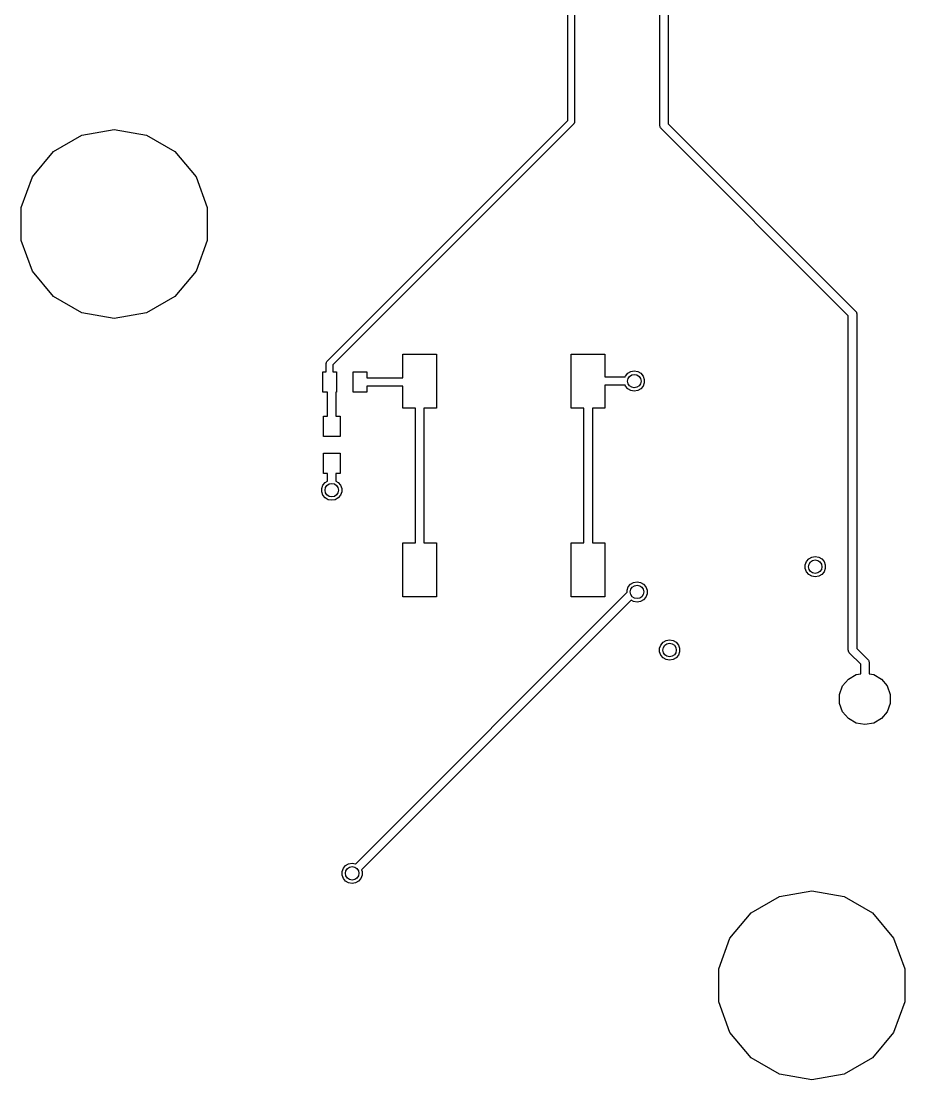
# Model space of a CAD drawing. Extents: x 85.4 to 167.1, y -165.3 to -88.8.
# Drawn here: x 88.17 to 114.4, y -164.33 to -132.92 of the extents above; entities that cross this region are included whole.
import ezdxf

# ---------------------------------------------------------------- set-up
doc = ezdxf.new("R2010")
doc.units = 0
doc.header["$MEASUREMENT"] = 0
doc.layers.add('BLACK', color=7, linetype='CONTINUOUS')

msp = doc.modelspace()

# ---------------------------------------------------------------- linework, layer by layer
at = {"layer": 'Black'}
for p, q in [((107.13, -136.014), (107.13, -117.254)), ((107.38, -117.202), (107.38, -135.963)), ((104.397, -135.862), (104.397, -128.18)), ((104.597, -128.18), (104.597, -135.903)), ((97.2552, -143.003), (104.397, -135.862)), ((104.567, -135.974), (97.4259, -143.116)), ((104.57, -135.97), (104.567, -135.974)), ((104.573, -135.968), (104.57, -135.97)), ((104.58, -135.956), (104.573, -135.968)), ((104.587, -135.946), (104.58, -135.956)), ((104.589, -135.941), (104.587, -135.946)), ((104.591, -135.938), (104.589, -135.941)), ((104.593, -135.925), (104.591, -135.938)), ((104.596, -135.912), (104.593, -135.925)), ((104.597, -135.903), (104.596, -135.908)), ((104.596, -135.908), (104.596, -135.912)), ((107.38, -135.963), (112.937, -141.519)), ((89.1292, -136.789), (89.9727, -136.302)), ((89.9727, -136.302), (90.932, -136.133)), ((90.932, -136.133), (91.8913, -136.302)), ((91.8913, -136.302), (92.7348, -136.789)), ((107.131, -136.02), (107.13, -136.014)), ((107.131, -136.025), (107.131, -136.02)), ((107.135, -136.041), (107.131, -136.025)), ((107.138, -136.057), (107.135, -136.041)), ((107.14, -136.062), (107.138, -136.057)), ((107.142, -136.067), (107.14, -136.062)), ((107.151, -136.081), (107.142, -136.067)), ((107.159, -136.095), (107.151, -136.081)), ((107.164, -136.098), (107.159, -136.095)), ((107.167, -136.103), (107.164, -136.098)), ((112.723, -141.659), (107.167, -136.103)), ((88.5031, -137.536), (89.1292, -136.789)), ((92.7348, -136.789), (93.3609, -137.536)), ((88.1699, -138.451), (88.5031, -137.536)), ((93.3609, -137.536), (93.6941, -138.451)), ((88.1699, -139.425), (88.1699, -138.451)), ((93.6941, -138.451), (93.6941, -139.425)), ((88.5031, -140.34), (88.1699, -139.425)), ((93.6941, -139.425), (93.3609, -140.34)), ((89.1292, -141.087), (88.5031, -140.34)), ((93.3609, -140.34), (92.7348, -141.087)), ((89.9727, -141.574), (89.1292, -141.087)), ((92.7348, -141.087), (91.8913, -141.574)), ((90.932, -141.743), (89.9727, -141.574)), ((91.8913, -141.574), (90.932, -141.743)), ((112.723, -151.581), (112.723, -141.659)), ((112.937, -141.519), (112.94, -141.524)), ((112.94, -141.524), (112.944, -141.527)), ((112.944, -141.527), (112.952, -141.541)), ((112.952, -141.541), (112.962, -141.555)), ((112.962, -141.555), (112.963, -141.56)), ((112.963, -141.56), (112.966, -141.565)), ((112.966, -141.565), (112.969, -141.581)), ((112.969, -141.581), (112.973, -141.597)), ((112.973, -141.597), (112.972, -141.602)), ((112.972, -141.602), (112.973, -141.607)), ((112.973, -141.607), (112.973, -151.53)), ((99.5003, -143.499), (99.5003, -142.798)), ((99.5003, -142.798), (100.5, -142.798)), ((100.5, -142.798), (100.5, -144.398)), ((104.5, -144.398), (104.5, -142.798)), ((104.5, -142.798), (105.5, -142.798)), ((105.5, -142.798), (105.5, -143.473)), ((97.2259, -143.074), (97.2267, -143.07)), ((97.2259, -143.324), (97.2259, -143.074)), ((97.2263, -143.065), (97.2297, -143.053)), ((97.2267, -143.07), (97.2263, -143.065)), ((97.2297, -143.053), (97.232, -143.04)), ((97.232, -143.04), (97.2342, -143.036)), ((97.2342, -143.036), (97.2353, -143.032)), ((97.2353, -143.032), (97.2428, -143.021)), ((97.2428, -143.021), (97.2493, -143.01)), ((97.2493, -143.01), (97.2527, -143.007)), ((97.2527, -143.007), (97.2552, -143.003)), ((97.4259, -143.116), (97.4259, -143.324)), ((97.1259, -143.924), (97.1259, -143.324)), ((97.1259, -143.324), (97.2259, -143.324)), ((97.4259, -143.324), (97.5259, -143.324)), ((97.5259, -143.324), (97.5259, -143.924)), ((98.0259, -143.924), (98.0259, -143.324)), ((98.0259, -143.324), (98.4259, -143.324)), ((98.4259, -143.324), (98.4259, -143.499)), ((98.4259, -143.499), (99.5003, -143.499)), ((105.5, -143.473), (105.75, -143.473)), ((105.75, -143.473), (105.756, -143.474)), ((105.756, -143.474), (105.761, -143.473)), ((105.756, -143.474), (105.756, -143.474)), ((105.761, -143.473), (105.763, -143.474)), ((105.763, -143.474), (106.101, -143.474)), ((106.101, -143.474), (106.11, -143.448)), ((106.11, -143.448), (106.178, -143.368)), ((106.178, -143.368), (106.268, -143.316)), ((106.268, -143.316), (106.371, -143.298)), ((106.371, -143.298), (106.474, -143.316)), ((106.474, -143.316), (106.565, -143.368)), ((106.565, -143.368), (106.632, -143.448)), ((106.632, -143.448), (106.668, -143.547)), ((106.668, -143.547), (106.668, -143.651)), ((99.5003, -143.749), (98.4259, -143.749)), ((98.4259, -143.749), (98.4259, -143.924)), ((99.5003, -144.398), (99.5003, -143.749)), ((105.739, -143.723), (105.5, -143.723)), ((105.5, -143.723), (105.5, -144.398)), ((105.74, -143.723), (105.739, -143.723)), ((105.745, -143.723), (105.74, -143.723)), ((105.746, -143.723), (105.745, -143.723)), ((105.751, -143.724), (105.746, -143.723)), ((106.101, -143.724), (105.751, -143.724)), ((106.11, -143.749), (106.101, -143.724)), ((106.178, -143.829), (106.11, -143.749)), ((106.268, -143.882), (106.178, -143.829)), ((106.565, -143.829), (106.474, -143.882)), ((106.632, -143.749), (106.565, -143.829)), ((106.668, -143.651), (106.632, -143.749)), ((97.2648, -143.924), (97.1259, -143.924)), ((97.2648, -144.639), (97.2648, -143.924)), ((97.5259, -143.924), (97.5148, -143.924)), ((97.5148, -143.924), (97.5148, -144.639)), ((98.4259, -143.924), (98.0259, -143.924)), ((106.371, -143.9), (106.268, -143.882)), ((106.474, -143.882), (106.371, -143.9)), ((99.8753, -144.398), (99.5003, -144.398)), ((99.8753, -144.648), (99.8753, -144.398)), ((100.5, -144.398), (100.125, -144.398)), ((100.125, -144.398), (100.125, -144.648)), ((104.875, -144.398), (104.5, -144.398)), ((104.875, -144.648), (104.875, -144.398)), ((105.5, -144.398), (105.125, -144.398)), ((105.125, -144.398), (105.125, -144.648)), ((97.1398, -145.239), (97.1398, -144.639)), ((97.1398, -144.639), (97.2648, -144.639)), ((97.5148, -144.639), (97.6398, -144.639)), ((97.6398, -144.639), (97.6398, -145.239)), ((99.8753, -148.398), (99.8753, -144.648)), ((100.125, -144.648), (100.125, -148.398)), ((104.875, -148.398), (104.875, -144.648)), ((105.125, -144.648), (105.125, -148.398)), ((97.6398, -145.239), (97.1398, -145.239)), ((97.1398, -146.339), (97.1398, -145.739)), ((97.1398, -145.739), (97.6398, -145.739)), ((97.6398, -145.739), (97.6398, -146.339)), ((97.2648, -146.339), (97.1398, -146.339)), ((97.2648, -146.564), (97.2648, -146.339)), ((97.6398, -146.339), (97.5148, -146.339)), ((97.5148, -146.339), (97.5148, -146.564)), ((97.0933, -146.782), (97.129, -146.684)), ((97.129, -146.684), (97.1963, -146.604)), ((97.1963, -146.604), (97.2648, -146.564)), ((97.5148, -146.564), (97.5834, -146.604)), ((97.5834, -146.604), (97.6506, -146.684)), ((97.6506, -146.684), (97.6864, -146.782)), ((97.0933, -146.887), (97.0933, -146.782)), ((97.129, -146.985), (97.0933, -146.887)), ((97.1963, -147.065), (97.129, -146.985)), ((97.6506, -146.985), (97.5834, -147.065)), ((97.6864, -146.887), (97.6506, -146.985)), ((97.6864, -146.782), (97.6864, -146.887)), ((97.2869, -147.118), (97.1963, -147.065)), ((97.3898, -147.136), (97.2869, -147.118)), ((97.4928, -147.118), (97.3898, -147.136)), ((97.5834, -147.065), (97.4928, -147.118)), ((99.5003, -149.998), (99.5003, -148.398)), ((99.5003, -148.398), (99.8753, -148.398)), ((100.125, -148.398), (100.5, -148.398)), ((100.5, -148.398), (100.5, -149.998)), ((104.5, -149.998), (104.5, -148.398)), ((104.5, -148.398), (104.875, -148.398)), ((105.125, -148.398), (105.5, -148.398)), ((105.5, -148.398), (105.5, -149.998)), ((111.48, -148.955), (111.547, -148.875)), ((111.547, -148.875), (111.638, -148.823)), ((111.638, -148.823), (111.741, -148.804)), ((111.741, -148.804), (111.844, -148.823)), ((111.844, -148.823), (111.934, -148.875)), ((111.934, -148.875), (112.002, -148.955)), ((111.444, -149.053), (111.48, -148.955)), ((111.444, -149.158), (111.444, -149.053)), ((111.48, -149.256), (111.444, -149.158)), ((112.002, -148.955), (112.037, -149.053)), ((112.037, -149.158), (112.002, -149.256)), ((112.037, -149.053), (112.037, -149.158)), ((111.547, -149.336), (111.48, -149.256)), ((111.638, -149.389), (111.547, -149.336)), ((111.741, -149.407), (111.638, -149.389)), ((111.844, -149.389), (111.741, -149.407)), ((111.934, -149.336), (111.844, -149.389)), ((112.002, -149.256), (111.934, -149.336)), ((106.155, -149.802), (106.191, -149.704)), ((106.155, -149.866), (106.155, -149.802)), ((106.191, -149.704), (106.258, -149.624)), ((106.258, -149.624), (106.349, -149.571)), ((106.349, -149.571), (106.452, -149.553)), ((106.452, -149.553), (106.555, -149.571)), ((106.555, -149.571), (106.645, -149.624)), ((106.645, -149.624), (106.712, -149.704)), ((106.712, -149.704), (106.748, -149.802)), ((106.748, -149.802), (106.748, -149.907)), ((98.0994, -157.922), (106.155, -149.866)), ((106.278, -150.097), (98.2729, -158.102)), ((100.5, -149.998), (99.5003, -149.998)), ((105.5, -149.998), (104.5, -149.998)), ((106.349, -150.137), (106.278, -150.097)), ((106.452, -150.156), (106.349, -150.137)), ((106.555, -150.137), (106.452, -150.156)), ((106.645, -150.085), (106.555, -150.137)), ((106.712, -150.005), (106.645, -150.085)), ((106.748, -149.907), (106.712, -150.005)), ((107.157, -151.429), (107.224, -151.349)), ((107.224, -151.349), (107.315, -151.296)), ((107.315, -151.296), (107.418, -151.278)), ((107.418, -151.278), (107.521, -151.296)), ((107.521, -151.296), (107.611, -151.349)), ((107.611, -151.349), (107.679, -151.429)), ((107.121, -151.527), (107.157, -151.429)), ((107.121, -151.632), (107.121, -151.527)), ((107.157, -151.73), (107.121, -151.632)), ((107.679, -151.429), (107.714, -151.527)), ((107.714, -151.632), (107.679, -151.73)), ((107.714, -151.527), (107.714, -151.632)), ((112.724, -151.587), (112.723, -151.581)), ((112.724, -151.592), (112.724, -151.587)), ((112.728, -151.608), (112.724, -151.592)), ((112.731, -151.624), (112.728, -151.608)), ((112.734, -151.629), (112.731, -151.624)), ((112.735, -151.634), (112.734, -151.629)), ((112.744, -151.648), (112.735, -151.634)), ((112.753, -151.662), (112.744, -151.648)), ((112.757, -151.665), (112.753, -151.662)), ((112.76, -151.67), (112.757, -151.665)), ((113.092, -152.001), (112.76, -151.67)), ((112.973, -151.53), (113.305, -151.861)), ((107.224, -151.81), (107.157, -151.73)), ((107.315, -151.862), (107.224, -151.81)), ((107.418, -151.881), (107.315, -151.862)), ((107.521, -151.862), (107.418, -151.881)), ((107.611, -151.81), (107.521, -151.862)), ((107.679, -151.73), (107.611, -151.81)), ((113.092, -152.284), (113.092, -152.001)), ((113.305, -151.861), (113.308, -151.866)), ((113.308, -151.866), (113.312, -151.869)), ((113.312, -151.869), (113.321, -151.883)), ((113.321, -151.883), (113.33, -151.897)), ((113.33, -151.897), (113.331, -151.902)), ((113.331, -151.902), (113.334, -151.907)), ((113.334, -151.907), (113.337, -151.923)), ((113.337, -151.923), (113.341, -151.939)), ((113.341, -151.939), (113.341, -151.944)), ((113.341, -151.944), (113.342, -151.95)), ((113.342, -151.95), (113.342, -152.284)), ((112.725, -152.441), (112.955, -152.309)), ((112.955, -152.309), (113.092, -152.284)), ((113.342, -152.284), (113.478, -152.309)), ((113.478, -152.309), (113.708, -152.441)), ((112.463, -152.894), (112.554, -152.645)), ((112.554, -152.645), (112.725, -152.441)), ((113.708, -152.441), (113.879, -152.645)), ((113.879, -152.645), (113.97, -152.894)), ((112.463, -153.16), (112.463, -152.894)), ((113.97, -152.894), (113.97, -153.16)), ((112.554, -153.41), (112.463, -153.16)), ((113.97, -153.16), (113.879, -153.41)), ((112.725, -153.613), (112.554, -153.41)), ((113.879, -153.41), (113.708, -153.613)), ((112.955, -153.746), (112.725, -153.613)), ((113.217, -153.792), (112.955, -153.746)), ((113.478, -153.746), (113.217, -153.792)), ((113.708, -153.613), (113.478, -153.746)), ((97.7336, -158.053), (97.8008, -157.973)), ((97.8008, -157.973), (97.8914, -157.921)), ((97.8914, -157.921), (97.9944, -157.903)), ((97.9944, -157.903), (98.0974, -157.921)), ((98.0974, -157.921), (98.0994, -157.922)), ((97.6978, -158.152), (97.7336, -158.053)), ((97.6978, -158.256), (97.6978, -158.152)), ((97.7336, -158.354), (97.6978, -158.256)), ((98.2909, -158.256), (98.2552, -158.354)), ((98.2729, -158.102), (98.2909, -158.152)), ((98.2909, -158.152), (98.2909, -158.256)), ((97.8008, -158.434), (97.7336, -158.354)), ((97.8914, -158.487), (97.8008, -158.434)), ((97.9944, -158.505), (97.8914, -158.487)), ((98.0974, -158.487), (97.9944, -158.505)), ((98.1879, -158.434), (98.0974, -158.487)), ((98.2552, -158.354), (98.1879, -158.434)), ((109.836, -159.378), (110.68, -158.891)), ((110.68, -158.891), (111.639, -158.721)), ((111.639, -158.721), (112.599, -158.891)), ((112.599, -158.891), (113.442, -159.378)), ((109.21, -160.124), (109.836, -159.378)), ((113.442, -159.378), (114.068, -160.124)), ((108.877, -161.039), (109.21, -160.124)), ((114.068, -160.124), (114.401, -161.039)), ((108.877, -162.013), (108.877, -161.039)), ((114.401, -161.039), (114.401, -162.013)), ((109.21, -162.928), (108.877, -162.013)), ((114.401, -162.013), (114.068, -162.928)), ((109.836, -163.675), (109.21, -162.928)), ((114.068, -162.928), (113.442, -163.675)), ((110.68, -164.162), (109.836, -163.675)), ((113.442, -163.675), (112.599, -164.162)), ((111.639, -164.331), (110.68, -164.162)), ((112.599, -164.162), (111.639, -164.331))]:
    msp.add_line(p, q, dxfattribs=at)
for centre in [(106.371, -143.599), (97.3898, -146.835), (111.741, -149.106), (106.452, -149.854), (107.418, -151.579), (97.9944, -158.204)]:
    msp.add_circle(centre, 0.2, dxfattribs=at)

doc.saveas('drawing.dxf')
